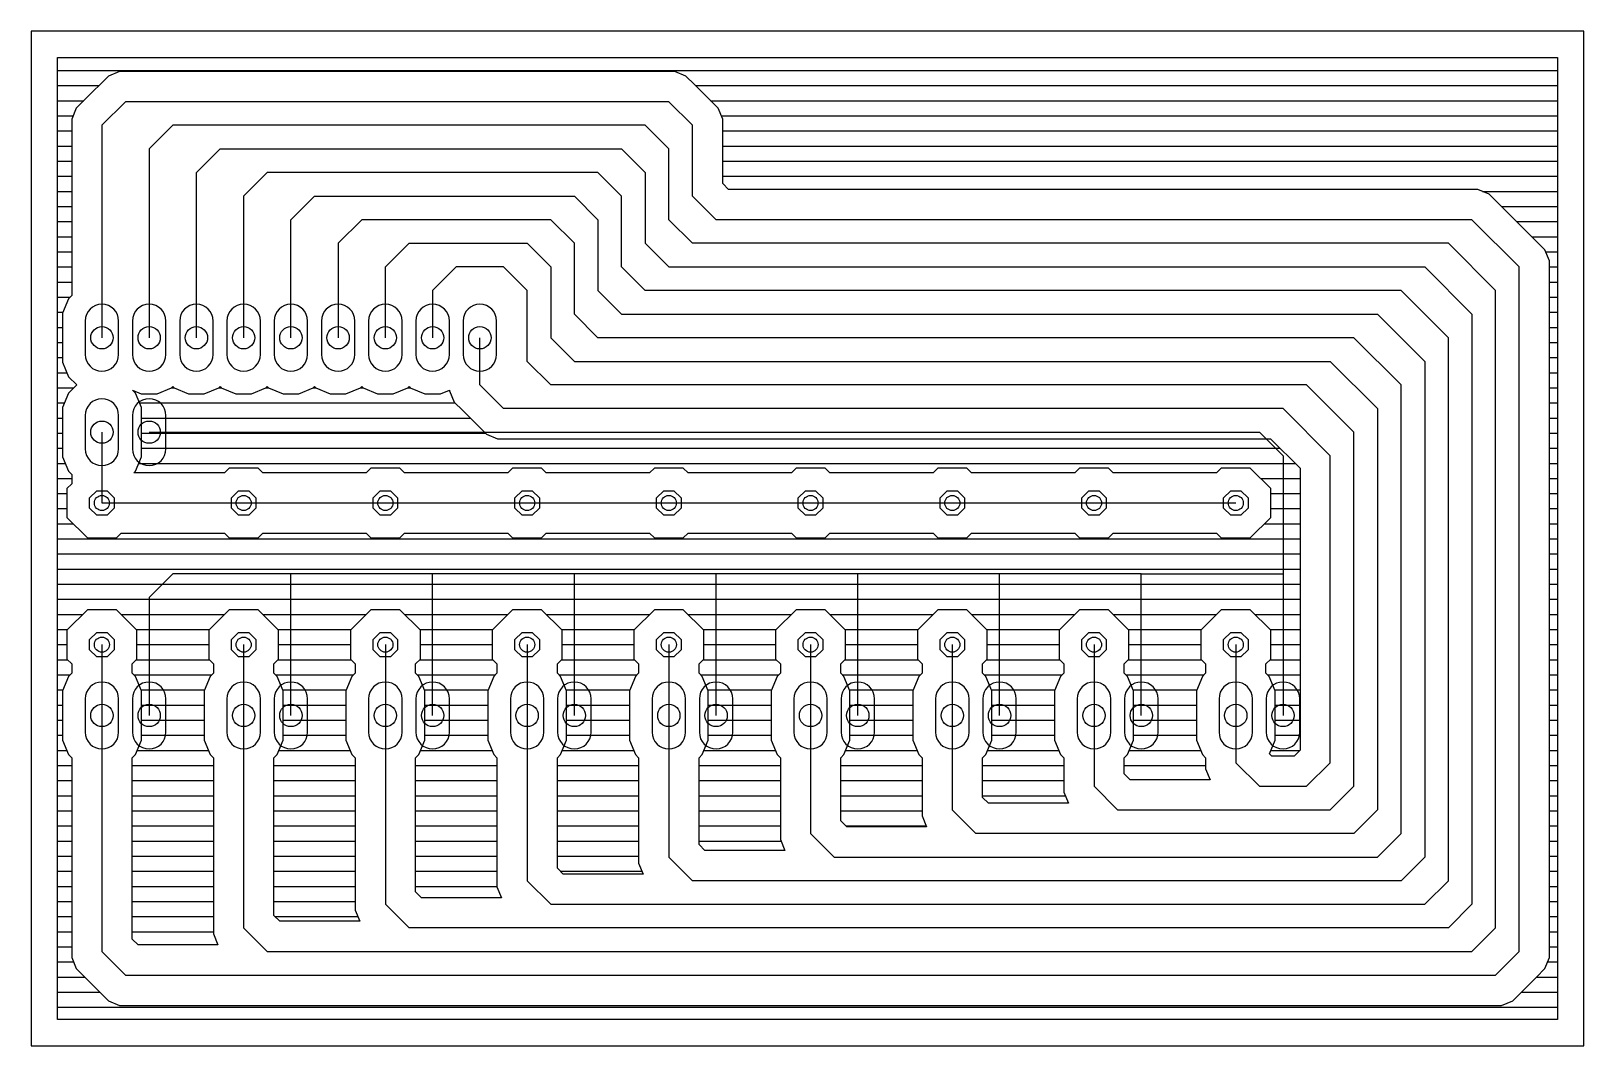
# Model space of a CAD drawing. Extents: x -1.3 to 82.2, y -1.3 to 53.3.
import ezdxf

# ---------------------------------------------------------------- set-up
doc = ezdxf.new("R2010")
doc.units = 0
for name, color, linetype in [('16', 174, 'CONTINUOUS'), ('17', 94, 'CONTINUOUS'), ('20', 178, 'CONTINUOUS'), ('44', 250, 'CONTINUOUS')]:
    doc.layers.add(name, color=color, linetype=linetype)

# ---------------------------------------------------------------- blocks, each defined once
blk = doc.blocks.new('OCTAGONP')
blk.add_lwpolyline([(-0.5, -0.2071), (-0.5, 0.2071), (-0.2071, 0.5), (0.2071, 0.5), (0.5, 0.2071), (0.5, -0.2071), (0.2071, -0.5), (-0.2071, -0.5)], close=True)
blk = doc.blocks.new('LONGP100')
blk.add_lwpolyline([(-0.5, -0.5), (0.5, -0.5, 1), (0.5, 0.5), (-0.5, 0.5, 1)], format="xyb", close=True)

msp = doc.modelspace()

# ---------------------------------------------------------------- linework, layer by layer
at = {"layer": '16'}
for p, q in [((0.1524, 0.1524), (0.1524, 51.9076)), ((0.1524, 51.9076), (80.7976, 51.9076)), ((80.7976, 51.9076), (80.7976, 0.1524)), ((0.1524, 51.2064), (80.7976, 51.2064)), ((3.4866, 51.1556), (2.8892, 50.9081)), ((33.3434, 51.1556), (3.4866, 51.1556)), ((33.9408, 50.9081), (33.3434, 51.1556)), ((0.1524, 50.3936), (2.3747, 50.3936)), ((2.8892, 50.9081), (1.6192, 49.6381)), ((34.3981, 50.4508), (33.9408, 50.9081)), ((35.6681, 49.1808), (34.3981, 50.4508)), ((34.4553, 50.3936), (80.7976, 50.3936)), ((0.1524, 49.5808), (1.5619, 49.5808)), ((1.6192, 49.6381), (1.1619, 49.1808)), ((3.81, 49.53), (2.54, 48.26)), ((33.02, 49.53), (3.81, 49.53)), ((34.29, 48.26), (33.02, 49.53)), ((35.2681, 49.5808), (80.7976, 49.5808)), ((0.1524, 48.768), (0.9909, 48.768)), ((1.1619, 49.1808), (0.9144, 48.5834)), ((0.9144, 48.5834), (0.9144, 39.1014)), ((35.9156, 48.5834), (35.6681, 49.1808)), ((35.8391, 48.768), (80.7976, 48.768)), ((35.9156, 45.1233), (35.9156, 48.5834)), ((0.1524, 47.9552), (0.9144, 47.9552)), ((2.54, 48.26), (2.54, 36.83)), ((6.35, 48.26), (5.08, 46.99)), ((31.75, 48.26), (6.35, 48.26)), ((33.02, 46.99), (31.75, 48.26)), ((34.29, 44.45), (34.29, 48.26)), ((35.9156, 47.9552), (80.7976, 47.9552)), ((0.1524, 47.1424), (0.9144, 47.1424)), ((5.08, 46.99), (5.08, 36.83)), ((7.62, 45.72), (8.89, 46.99)), ((8.89, 46.99), (30.48, 46.99)), ((30.48, 46.99), (31.75, 45.72)), ((33.02, 43.18), (33.02, 46.99)), ((35.9156, 47.1424), (80.7976, 47.1424)), ((0.1524, 46.3296), (0.9144, 46.3296)), ((35.9156, 46.3296), (80.7976, 46.3296)), ((0.1524, 45.5168), (0.9144, 45.5168)), ((7.62, 36.83), (7.62, 45.72)), ((11.43, 45.72), (10.16, 44.45)), ((29.21, 45.72), (11.43, 45.72)), ((30.48, 44.45), (29.21, 45.72)), ((31.75, 45.72), (31.75, 41.91)), ((35.9156, 45.5168), (80.7976, 45.5168)), ((36.2333, 44.8056), (35.9156, 45.1233)), ((0.1524, 44.704), (0.9144, 44.704)), ((10.16, 44.45), (10.16, 36.83)), ((12.7, 43.18), (13.97, 44.45)), ((13.97, 44.45), (27.94, 44.45)), ((27.94, 44.45), (29.21, 43.18)), ((30.48, 40.64), (30.48, 44.45)), ((35.56, 43.18), (34.29, 44.45)), ((76.5234, 44.8056), (36.2333, 44.8056)), ((77.1208, 44.5581), (76.5234, 44.8056)), ((76.7686, 44.704), (80.7976, 44.704)), ((77.5781, 44.1008), (77.1208, 44.5581)), ((0.1524, 43.8912), (0.9144, 43.8912)), ((80.1181, 41.5608), (77.5781, 44.1008)), ((77.7877, 43.8912), (80.7976, 43.8912)), ((0.1524, 43.0784), (0.9144, 43.0784)), ((12.7, 36.83), (12.7, 43.18)), ((16.51, 43.18), (15.24, 41.91)), ((26.67, 43.18), (16.51, 43.18)), ((27.94, 41.91), (26.67, 43.18)), ((29.21, 43.18), (29.21, 39.37)), ((34.29, 41.91), (33.02, 43.18)), ((76.2, 43.18), (35.56, 43.18)), ((78.74, 40.64), (76.2, 43.18)), ((78.6005, 43.0784), (80.7976, 43.0784)), ((0.1524, 42.2656), (0.9144, 42.2656)), ((15.24, 41.91), (15.24, 36.83)), ((17.78, 40.64), (19.05, 41.91)), ((19.05, 41.91), (25.4, 41.91)), ((25.4, 41.91), (26.67, 40.64)), ((27.94, 38.1), (27.94, 41.91)), ((31.75, 41.91), (33.02, 40.64)), ((74.93, 41.91), (34.29, 41.91)), ((77.47, 39.37), (74.93, 41.91)), ((79.4133, 42.2656), (80.7976, 42.2656)), ((0.1524, 41.4528), (0.9144, 41.4528)), ((80.3656, 40.9634), (80.1181, 41.5608)), ((80.1629, 41.4528), (80.7976, 41.4528)), ((80.3656, 3.4866), (80.3656, 40.9634)), ((0.1524, 40.64), (0.9144, 40.64)), ((17.78, 36.83), (17.78, 40.64)), ((21.59, 40.64), (20.32, 39.37)), ((24.13, 40.64), (21.59, 40.64)), ((25.4, 39.37), (24.13, 40.64)), ((26.67, 40.64), (26.67, 36.83)), ((31.75, 39.37), (30.48, 40.64)), ((33.02, 40.64), (73.66, 40.64)), ((73.66, 40.64), (76.2, 38.1)), ((78.74, 3.81), (78.74, 40.64)), ((80.3656, 40.64), (80.7976, 40.64)), ((0.1524, 39.8272), (0.9144, 39.8272)), ((20.32, 39.37), (20.32, 36.83)), ((25.4, 35.56), (25.4, 39.37)), ((29.21, 39.37), (30.48, 38.1)), ((72.39, 39.37), (31.75, 39.37)), ((74.93, 36.83), (72.39, 39.37)), ((77.47, 5.08), (77.47, 39.37)), ((80.3656, 39.8272), (80.7976, 39.8272)), ((0.1524, 39.0144), (0.8274, 39.0144)), ((0.7434, 38.9304), (0.4208, 38.1515)), ((0.9144, 39.1014), (0.7434, 38.9304)), ((80.3656, 39.0144), (80.7976, 39.0144)), ((0.1524, 38.2016), (0.4415, 38.2016)), ((0.4208, 38.1515), (0.4208, 35.5085)), ((29.21, 36.83), (27.94, 38.1)), ((30.48, 38.1), (71.12, 38.1)), ((71.12, 38.1), (73.66, 35.56)), ((76.2, 38.1), (76.2, 6.35)), ((80.3656, 38.2016), (80.7976, 38.2016)), ((0.1524, 37.3888), (0.4208, 37.3888)), ((22.86, 34.29), (22.86, 36.83)), ((26.67, 36.83), (27.94, 35.56)), ((69.85, 36.83), (29.21, 36.83)), ((72.39, 34.29), (69.85, 36.83)), ((74.93, 7.62), (74.93, 36.83)), ((80.3656, 37.3888), (80.7976, 37.3888)), ((0.1524, 36.576), (0.4208, 36.576)), ((80.3656, 36.576), (80.7976, 36.576)), ((0.1524, 35.7632), (0.4208, 35.7632)), ((0.4208, 35.5085), (0.7434, 34.7296)), ((26.67, 34.29), (25.4, 35.56)), ((27.94, 35.56), (68.58, 35.56)), ((68.58, 35.56), (71.12, 33.02)), ((73.66, 35.56), (73.66, 8.89)), ((80.3656, 35.7632), (80.7976, 35.7632)), ((0.1524, 34.9504), (0.652, 34.9504)), ((0.7434, 34.7296), (1.183, 34.29)), ((1.183, 34.29), (0.7434, 33.8504)), ((24.13, 33.02), (22.86, 34.29)), ((67.31, 34.29), (26.67, 34.29)), ((69.85, 31.75), (67.31, 34.29)), ((72.39, 10.16), (72.39, 34.29)), ((80.3656, 34.9504), (80.7976, 34.9504)), ((0.1524, 34.1376), (1.0306, 34.1376)), ((0.7434, 33.8504), (0.4208, 33.0715)), ((4.3366, 33.8504), (4.1766, 34.0104)), ((4.1766, 34.0104), (4.6585, 33.8108)), ((4.6592, 33.0715), (4.3366, 33.8504)), ((4.6585, 33.8108), (5.5015, 33.8108)), ((5.5015, 33.8108), (6.2804, 34.1334)), ((6.2804, 34.1334), (6.35, 34.203)), ((6.2846, 34.1376), (6.4154, 34.1376)), ((6.35, 34.203), (6.4196, 34.1334)), ((6.4196, 34.1334), (7.1985, 33.8108)), ((7.1985, 33.8108), (8.0415, 33.8108)), ((8.0415, 33.8108), (8.8204, 34.1334)), ((8.8204, 34.1334), (8.89, 34.203)), ((8.8246, 34.1376), (8.9554, 34.1376)), ((8.89, 34.203), (8.9596, 34.1334)), ((8.9596, 34.1334), (9.7385, 33.8108)), ((9.7385, 33.8108), (10.5815, 33.8108)), ((10.5815, 33.8108), (11.3604, 34.1334)), ((11.3604, 34.1334), (11.43, 34.203)), ((11.3646, 34.1376), (11.4954, 34.1376)), ((11.43, 34.203), (11.4996, 34.1334)), ((11.4996, 34.1334), (12.2785, 33.8108)), ((12.2785, 33.8108), (13.1215, 33.8108)), ((13.1215, 33.8108), (13.9004, 34.1334)), ((13.9004, 34.1334), (13.97, 34.203)), ((13.9046, 34.1376), (14.0354, 34.1376)), ((13.97, 34.203), (14.0396, 34.1334)), ((14.0396, 34.1334), (14.8185, 33.8108)), ((14.8185, 33.8108), (15.6615, 33.8108)), ((15.6615, 33.8108), (16.4404, 34.1334)), ((16.4404, 34.1334), (16.51, 34.203)), ((16.4446, 34.1376), (16.5754, 34.1376)), ((16.51, 34.203), (16.5796, 34.1334)), ((16.5796, 34.1334), (17.3585, 33.8108)), ((17.3585, 33.8108), (18.2015, 33.8108)), ((18.2015, 33.8108), (18.9804, 34.1334)), ((18.9804, 34.1334), (19.05, 34.203)), ((18.9846, 34.1376), (19.1154, 34.1376)), ((19.05, 34.203), (19.1196, 34.1334)), ((19.1196, 34.1334), (19.8985, 33.8108)), ((19.8985, 33.8108), (20.7415, 33.8108)), ((20.7415, 33.8108), (21.2344, 34.015)), ((21.2344, 34.015), (21.2344, 33.9666)), ((21.2344, 33.9666), (21.4819, 33.3692)), ((80.3656, 34.1376), (80.7976, 34.1376)), ((0.1524, 33.3248), (0.5257, 33.3248)), ((0.4208, 33.0715), (0.4208, 30.4285)), ((4.5543, 33.3248), (21.5263, 33.3248)), ((4.6592, 30.4285), (4.6592, 33.0715)), ((21.4819, 33.3692), (21.9392, 32.9119)), ((21.9392, 32.9119), (23.2092, 31.6419)), ((66.04, 33.02), (24.13, 33.02)), ((68.58, 30.48), (66.04, 33.02)), ((71.12, 33.02), (71.12, 11.43)), ((80.3656, 33.3248), (80.7976, 33.3248)), ((0.1524, 32.512), (0.4208, 32.512)), ((2.54, 31.75), (2.54, 27.94)), ((4.6592, 32.512), (22.3391, 32.512)), ((5.08, 31.75), (64.77, 31.75)), ((64.77, 31.75), (66.04, 30.48)), ((69.85, 12.7), (69.85, 31.75)), ((80.3656, 32.512), (80.7976, 32.512)), ((0.1524, 31.6992), (0.4208, 31.6992)), ((4.6592, 31.6992), (23.1518, 31.6992)), ((23.2092, 31.6419), (23.8066, 31.3944)), ((23.8066, 31.3944), (65.3667, 31.3944)), ((65.3667, 31.3944), (66.9544, 29.8067)), ((80.3656, 31.6992), (80.7976, 31.6992)), ((0.1524, 30.8864), (0.4208, 30.8864)), ((0.1524, 30.0736), (0.5678, 30.0736)), ((0.4208, 30.4285), (0.7434, 29.6496)), ((4.3366, 29.6496), (4.6592, 30.4285)), ((4.5122, 30.0736), (66.6874, 30.0736)), ((4.6592, 30.8864), (65.8747, 30.8864)), ((66.04, 30.48), (66.04, 24.13)), ((68.58, 13.97), (68.58, 30.48)), ((80.3656, 30.8864), (80.7976, 30.8864)), ((80.3656, 30.0736), (80.7976, 30.0736)), ((0.1524, 29.2608), (0.9144, 29.2608)), ((0.7434, 29.6496), (0.9144, 29.4786)), ((0.9144, 29.4786), (0.9144, 28.9726)), ((4.2526, 29.5656), (4.3366, 29.6496)), ((9.1274, 29.5656), (4.2526, 29.5656)), ((9.3814, 29.8196), (9.1274, 29.5656)), ((10.9386, 29.8196), (9.3814, 29.8196)), ((11.1926, 29.5656), (10.9386, 29.8196)), ((16.7474, 29.5656), (11.1926, 29.5656)), ((17.0014, 29.8196), (16.7474, 29.5656)), ((18.5586, 29.8196), (17.0014, 29.8196)), ((18.8126, 29.5656), (18.5586, 29.8196)), ((24.3674, 29.5656), (18.8126, 29.5656)), ((24.6214, 29.8196), (24.3674, 29.5656)), ((26.1786, 29.8196), (24.6214, 29.8196)), ((26.4326, 29.5656), (26.1786, 29.8196)), ((31.9874, 29.5656), (26.4326, 29.5656)), ((32.2414, 29.8196), (31.9874, 29.5656)), ((33.7986, 29.8196), (32.2414, 29.8196)), ((34.0526, 29.5656), (33.7986, 29.8196)), ((39.6074, 29.5656), (34.0526, 29.5656)), ((39.8614, 29.8196), (39.6074, 29.5656)), ((41.4186, 29.8196), (39.8614, 29.8196)), ((41.6726, 29.5656), (41.4186, 29.8196)), ((47.2274, 29.5656), (41.6726, 29.5656)), ((47.4814, 29.8196), (47.2274, 29.5656)), ((49.0386, 29.8196), (47.4814, 29.8196)), ((49.2926, 29.5656), (49.0386, 29.8196)), ((54.8474, 29.5656), (49.2926, 29.5656)), ((55.1014, 29.8196), (54.8474, 29.5656)), ((56.6586, 29.8196), (55.1014, 29.8196)), ((56.9126, 29.5656), (56.6586, 29.8196)), ((62.4674, 29.5656), (56.9126, 29.5656)), ((62.7214, 29.8196), (62.4674, 29.5656)), ((64.2786, 29.8196), (62.7214, 29.8196)), ((65.3796, 28.7186), (64.2786, 29.8196)), ((64.8374, 29.2608), (66.9544, 29.2608)), ((66.9544, 29.8067), (66.9544, 14.6433)), ((80.3656, 29.2608), (80.7976, 29.2608)), ((0.1524, 28.448), (0.6604, 28.448)), ((0.9144, 28.9726), (0.6604, 28.7186)), ((0.6604, 28.7186), (0.6604, 27.1614)), ((65.3796, 27.1614), (65.3796, 28.7186)), ((65.3796, 28.448), (66.9544, 28.448)), ((80.3656, 28.448), (80.7976, 28.448)), ((0.1524, 27.6352), (0.6604, 27.6352)), ((2.54, 27.94), (10.16, 27.94)), ((10.16, 27.94), (17.78, 27.94)), ((17.78, 27.94), (25.4, 27.94)), ((25.4, 27.94), (33.02, 27.94)), ((33.02, 27.94), (40.64, 27.94)), ((40.64, 27.94), (48.26, 27.94)), ((48.26, 27.94), (55.88, 27.94)), ((55.88, 27.94), (63.5, 27.94)), ((65.3796, 27.6352), (66.9544, 27.6352)), ((80.3656, 27.6352), (80.7976, 27.6352)), ((0.1524, 26.8224), (0.9994, 26.8224)), ((0.6604, 27.1614), (1.7614, 26.0604)), ((64.2786, 26.0604), (65.3796, 27.1614)), ((65.0406, 26.8224), (66.9544, 26.8224)), ((80.3656, 26.8224), (80.7976, 26.8224)), ((0.1524, 26.0096), (66.9544, 26.0096)), ((1.7614, 26.0604), (3.3186, 26.0604)), ((3.3186, 26.0604), (3.5726, 26.3144)), ((3.5726, 26.3144), (9.1274, 26.3144)), ((9.1274, 26.3144), (9.3814, 26.0604)), ((9.3814, 26.0604), (10.9386, 26.0604)), ((10.9386, 26.0604), (11.1926, 26.3144)), ((11.1926, 26.3144), (16.7474, 26.3144)), ((16.7474, 26.3144), (17.0014, 26.0604)), ((17.0014, 26.0604), (18.5586, 26.0604)), ((18.5586, 26.0604), (18.8126, 26.3144)), ((18.8126, 26.3144), (24.3674, 26.3144)), ((24.3674, 26.3144), (24.6214, 26.0604)), ((24.6214, 26.0604), (26.1786, 26.0604)), ((26.1786, 26.0604), (26.4326, 26.3144)), ((26.4326, 26.3144), (31.9874, 26.3144)), ((31.9874, 26.3144), (32.2414, 26.0604)), ((32.2414, 26.0604), (33.7986, 26.0604)), ((33.7986, 26.0604), (34.0526, 26.3144)), ((34.0526, 26.3144), (39.6074, 26.3144)), ((39.6074, 26.3144), (39.8614, 26.0604)), ((39.8614, 26.0604), (41.4186, 26.0604)), ((41.4186, 26.0604), (41.6726, 26.3144)), ((41.6726, 26.3144), (47.2274, 26.3144)), ((47.2274, 26.3144), (47.4814, 26.0604)), ((47.4814, 26.0604), (49.0386, 26.0604)), ((49.0386, 26.0604), (49.2926, 26.3144)), ((49.2926, 26.3144), (54.8474, 26.3144)), ((54.8474, 26.3144), (55.1014, 26.0604)), ((55.1014, 26.0604), (56.6586, 26.0604)), ((56.6586, 26.0604), (56.9126, 26.3144)), ((56.9126, 26.3144), (62.4674, 26.3144)), ((62.4674, 26.3144), (62.7214, 26.0604)), ((62.7214, 26.0604), (64.2786, 26.0604)), ((80.3656, 26.0096), (80.7976, 26.0096)), ((0.1524, 25.1968), (66.9544, 25.1968)), ((80.3656, 25.1968), (80.7976, 25.1968)), ((0.1524, 24.384), (66.9544, 24.384)), ((80.3656, 24.384), (80.7976, 24.384)), ((0.1524, 23.5712), (66.9544, 23.5712)), ((6.35, 24.13), (5.08, 22.86)), ((12.7, 24.13), (6.35, 24.13)), ((20.32, 24.13), (12.7, 24.13)), ((12.7, 16.51), (12.7, 24.13)), ((27.94, 24.13), (20.32, 24.13)), ((20.32, 16.51), (20.32, 24.13)), ((35.56, 24.13), (27.94, 24.13)), ((27.94, 16.51), (27.94, 24.13)), ((43.18, 24.13), (35.56, 24.13)), ((35.56, 16.51), (35.56, 24.13)), ((50.8, 24.13), (43.18, 24.13)), ((43.18, 16.51), (43.18, 24.13)), ((58.42, 24.13), (50.8, 24.13)), ((50.8, 16.51), (50.8, 24.13)), ((58.42, 24.13), (66.04, 24.13)), ((58.42, 16.51), (58.42, 24.13)), ((66.04, 24.13), (66.04, 16.51)), ((80.3656, 23.5712), (80.7976, 23.5712)), ((0.1524, 22.7584), (66.9544, 22.7584)), ((5.08, 22.86), (5.08, 16.51)), ((80.3656, 22.7584), (80.7976, 22.7584)), ((0.1524, 21.9456), (1.5074, 21.9456)), ((1.7614, 22.1996), (0.6604, 21.0986)), ((3.3186, 22.1996), (1.7614, 22.1996)), ((4.4196, 21.0986), (3.3186, 22.1996)), ((3.5726, 21.9456), (9.1274, 21.9456)), ((9.3814, 22.1996), (8.2804, 21.0986)), ((10.9386, 22.1996), (9.3814, 22.1996)), ((12.0396, 21.0986), (10.9386, 22.1996)), ((11.1926, 21.9456), (16.7474, 21.9456)), ((17.0014, 22.1996), (15.9004, 21.0986)), ((18.5586, 22.1996), (17.0014, 22.1996)), ((19.6596, 21.0986), (18.5586, 22.1996)), ((18.8126, 21.9456), (24.3674, 21.9456)), ((24.6214, 22.1996), (23.5204, 21.0986)), ((26.1786, 22.1996), (24.6214, 22.1996)), ((27.2796, 21.0986), (26.1786, 22.1996)), ((26.4326, 21.9456), (31.9874, 21.9456)), ((32.2414, 22.1996), (31.1404, 21.0986)), ((33.7986, 22.1996), (32.2414, 22.1996)), ((34.8996, 21.0986), (33.7986, 22.1996)), ((34.0526, 21.9456), (39.6074, 21.9456)), ((39.8614, 22.1996), (38.7604, 21.0986)), ((41.4186, 22.1996), (39.8614, 22.1996)), ((42.5196, 21.0986), (41.4186, 22.1996)), ((41.6726, 21.9456), (47.2274, 21.9456)), ((47.4814, 22.1996), (46.3804, 21.0986)), ((49.0386, 22.1996), (47.4814, 22.1996)), ((50.1396, 21.0986), (49.0386, 22.1996)), ((49.2926, 21.9456), (54.8474, 21.9456)), ((55.1014, 22.1996), (54.0004, 21.0986)), ((56.6586, 22.1996), (55.1014, 22.1996)), ((57.7596, 21.0986), (56.6586, 22.1996)), ((56.9126, 21.9456), (62.4674, 21.9456)), ((62.7214, 22.1996), (61.6204, 21.0986)), ((64.2786, 22.1996), (62.7214, 22.1996)), ((65.3796, 21.0986), (64.2786, 22.1996)), ((64.5326, 21.9456), (66.9544, 21.9456)), ((80.3656, 21.9456), (80.7976, 21.9456)), ((0.1524, 21.1328), (0.6946, 21.1328)), ((0.6604, 21.0986), (0.6604, 19.5414)), ((4.3853, 21.1328), (8.3146, 21.1328)), ((4.4196, 19.5414), (4.4196, 21.0986)), ((8.2804, 21.0986), (8.2804, 19.5414)), ((12.0053, 21.1328), (15.9346, 21.1328)), ((12.0396, 19.5414), (12.0396, 21.0986)), ((15.9004, 21.0986), (15.9004, 19.5414)), ((19.6254, 21.1328), (23.5546, 21.1328)), ((19.6596, 19.5414), (19.6596, 21.0986)), ((23.5204, 21.0986), (23.5204, 19.5414)), ((27.2454, 21.1328), (31.1746, 21.1328)), ((27.2796, 19.5414), (27.2796, 21.0986)), ((31.1404, 21.0986), (31.1404, 19.5414)), ((34.8653, 21.1328), (38.7946, 21.1328)), ((34.8996, 19.5414), (34.8996, 21.0986)), ((38.7604, 21.0986), (38.7604, 19.5414)), ((42.4854, 21.1328), (46.4146, 21.1328)), ((42.5196, 19.5414), (42.5196, 21.0986)), ((46.3804, 21.0986), (46.3804, 19.5414)), ((50.1054, 21.1328), (54.0346, 21.1328)), ((50.1396, 19.5414), (50.1396, 21.0986)), ((54.0004, 21.0986), (54.0004, 19.5414)), ((57.7254, 21.1328), (61.6546, 21.1328)), ((57.7596, 19.5414), (57.7596, 21.0986)), ((61.6204, 21.0986), (61.6204, 19.5414)), ((65.3453, 21.1328), (66.9544, 21.1328)), ((65.3796, 19.5414), (65.3796, 21.0986)), ((80.3656, 21.1328), (80.7976, 21.1328)), ((0.1524, 20.32), (0.6604, 20.32)), ((2.54, 20.32), (2.54, 16.51)), ((4.4196, 20.32), (8.2804, 20.32)), ((10.16, 20.32), (10.16, 16.51)), ((12.0396, 20.32), (15.9004, 20.32)), ((17.78, 20.32), (17.78, 16.51)), ((19.6596, 20.32), (23.5204, 20.32)), ((25.4, 20.32), (25.4, 16.51)), ((27.2796, 20.32), (31.1404, 20.32)), ((33.02, 20.32), (33.02, 16.51)), ((34.8996, 20.32), (38.7604, 20.32)), ((40.64, 20.32), (40.64, 16.51)), ((42.5196, 20.32), (46.3804, 20.32)), ((48.26, 20.32), (48.26, 16.51)), ((50.1396, 20.32), (54.0004, 20.32)), ((55.88, 20.32), (55.88, 16.51)), ((57.7596, 20.32), (61.6204, 20.32)), ((63.5, 20.32), (63.5, 16.51)), ((65.3796, 20.32), (66.9544, 20.32)), ((80.3656, 20.32), (80.7976, 20.32)), ((0.1524, 19.5072), (0.6946, 19.5072)), ((0.6604, 19.5414), (0.9144, 19.2874)), ((0.9144, 19.2874), (0.9144, 18.7814)), ((4.1656, 19.2874), (4.4196, 19.5414)), ((4.1656, 18.7814), (4.1656, 19.2874)), ((4.3853, 19.5072), (8.3146, 19.5072)), ((8.2804, 19.5414), (8.5344, 19.2874)), ((8.5344, 19.2874), (8.5344, 18.7814)), ((11.7856, 19.2874), (12.0396, 19.5414)), ((11.7856, 18.7814), (11.7856, 19.2874)), ((12.0054, 19.5072), (15.9346, 19.5072)), ((15.9004, 19.5414), (16.1544, 19.2874)), ((16.1544, 19.2874), (16.1544, 18.7814)), ((19.4056, 19.2874), (19.6596, 19.5414)), ((19.4056, 18.7814), (19.4056, 19.2874)), ((19.6254, 19.5072), (23.5546, 19.5072)), ((23.5204, 19.5414), (23.7744, 19.2874)), ((23.7744, 19.2874), (23.7744, 18.7814)), ((27.0256, 19.2874), (27.2796, 19.5414)), ((27.0256, 18.7814), (27.0256, 19.2874)), ((27.2454, 19.5072), (31.1746, 19.5072)), ((31.1404, 19.5414), (31.3944, 19.2874)), ((31.3944, 19.2874), (31.3944, 18.7814)), ((34.6456, 19.2874), (34.8996, 19.5414)), ((34.6456, 18.7814), (34.6456, 19.2874)), ((34.8654, 19.5072), (38.7946, 19.5072)), ((38.7604, 19.5414), (39.0144, 19.2874)), ((39.0144, 19.2874), (39.0144, 18.7814)), ((42.2656, 19.2874), (42.5196, 19.5414)), ((42.2656, 18.7814), (42.2656, 19.2874)), ((42.4854, 19.5072), (46.4146, 19.5072)), ((46.3804, 19.5414), (46.6344, 19.2874)), ((46.6344, 19.2874), (46.6344, 18.7814)), ((49.8856, 19.2874), (50.1396, 19.5414)), ((49.8856, 18.7814), (49.8856, 19.2874)), ((50.1054, 19.5072), (54.0346, 19.5072)), ((54.0004, 19.5414), (54.2544, 19.2874)), ((54.2544, 19.2874), (54.2544, 18.7814)), ((57.5056, 19.2874), (57.7596, 19.5414)), ((57.5056, 18.7814), (57.5056, 19.2874)), ((57.7254, 19.5072), (61.6546, 19.5072)), ((61.6204, 19.5414), (61.8744, 19.2874)), ((61.8744, 19.2874), (61.8744, 18.7814)), ((65.1256, 19.2874), (65.3796, 19.5414)), ((65.1256, 18.7814), (65.1256, 19.2874)), ((65.3453, 19.5072), (66.9544, 19.5072)), ((80.3656, 19.5072), (80.7976, 19.5072)), ((0.1524, 18.6944), (0.8274, 18.6944)), ((0.7434, 18.6104), (0.4208, 17.8315)), ((0.9144, 18.7814), (0.7434, 18.6104)), ((4.3366, 18.6104), (4.1656, 18.7814)), ((4.2526, 18.6944), (8.4474, 18.6944)), ((4.6592, 17.8315), (4.3366, 18.6104)), ((8.3634, 18.6104), (8.0408, 17.8315)), ((8.5344, 18.7814), (8.3634, 18.6104)), ((11.9566, 18.6104), (11.7856, 18.7814)), ((11.8726, 18.6944), (16.0674, 18.6944)), ((12.2792, 17.8315), (11.9566, 18.6104)), ((15.9834, 18.6104), (15.6608, 17.8315)), ((16.1544, 18.7814), (15.9834, 18.6104)), ((19.5766, 18.6104), (19.4056, 18.7814)), ((19.4926, 18.6944), (23.6874, 18.6944)), ((19.8992, 17.8315), (19.5766, 18.6104)), ((23.6034, 18.6104), (23.2808, 17.8315)), ((23.7744, 18.7814), (23.6034, 18.6104)), ((27.1966, 18.6104), (27.0256, 18.7814)), ((27.1126, 18.6944), (31.3074, 18.6944)), ((27.5192, 17.8315), (27.1966, 18.6104)), ((31.2234, 18.6104), (30.9008, 17.8315)), ((31.3944, 18.7814), (31.2234, 18.6104)), ((34.8166, 18.6104), (34.6456, 18.7814)), ((34.7326, 18.6944), (38.9274, 18.6944)), ((35.1392, 17.8315), (34.8166, 18.6104)), ((38.8434, 18.6104), (38.5208, 17.8315)), ((39.0144, 18.7814), (38.8434, 18.6104)), ((42.4366, 18.6104), (42.2656, 18.7814)), ((42.3526, 18.6944), (46.5474, 18.6944)), ((42.7592, 17.8315), (42.4366, 18.6104)), ((46.4634, 18.6104), (46.1408, 17.8315)), ((46.6344, 18.7814), (46.4634, 18.6104)), ((50.0566, 18.6104), (49.8856, 18.7814)), ((49.9726, 18.6944), (54.1674, 18.6944)), ((50.3792, 17.8315), (50.0566, 18.6104)), ((54.0834, 18.6104), (53.7608, 17.8315)), ((54.2544, 18.7814), (54.0834, 18.6104)), ((57.6766, 18.6104), (57.5056, 18.7814)), ((57.5926, 18.6944), (61.7874, 18.6944)), ((57.9992, 17.8315), (57.6766, 18.6104)), ((61.7034, 18.6104), (61.3808, 17.8315)), ((61.8744, 18.7814), (61.7034, 18.6104)), ((65.2966, 18.6104), (65.1256, 18.7814)), ((65.2126, 18.6944), (66.9544, 18.6944)), ((65.6192, 17.8315), (65.2966, 18.6104)), ((80.3656, 18.6944), (80.7976, 18.6944)), ((0.1524, 17.8816), (0.4415, 17.8816)), ((0.4208, 17.8315), (0.4208, 15.1885)), ((4.6385, 17.8816), (8.0615, 17.8816)), ((4.6592, 15.1885), (4.6592, 17.8315)), ((8.0408, 17.8315), (8.0408, 15.1885)), ((12.2585, 17.8816), (15.6815, 17.8816)), ((12.2792, 15.1885), (12.2792, 17.8315)), ((15.6608, 17.8315), (15.6608, 15.1885)), ((19.8785, 17.8816), (23.3015, 17.8816)), ((19.8992, 15.1885), (19.8992, 17.8315)), ((23.2808, 17.8315), (23.2808, 15.1885)), ((27.4985, 17.8816), (30.9215, 17.8816)), ((27.5192, 15.1885), (27.5192, 17.8315)), ((30.9008, 17.8315), (30.9008, 15.1885)), ((35.1185, 17.8816), (38.5415, 17.8816)), ((35.1392, 15.1885), (35.1392, 17.8315)), ((38.5208, 17.8315), (38.5208, 15.1885)), ((42.7385, 17.8816), (46.1615, 17.8816)), ((42.7592, 15.1885), (42.7592, 17.8315)), ((46.1408, 17.8315), (46.1408, 15.1885)), ((50.3585, 17.8816), (53.7815, 17.8816)), ((50.3792, 15.1885), (50.3792, 17.8315)), ((53.7608, 17.8315), (53.7608, 15.1885)), ((57.9785, 17.8816), (61.4015, 17.8816)), ((57.9992, 15.1885), (57.9992, 17.8315)), ((61.3808, 17.8315), (61.3808, 15.1885)), ((65.5985, 17.8816), (66.9544, 17.8816)), ((65.6192, 15.1885), (65.6192, 17.8315)), ((80.3656, 17.8816), (80.7976, 17.8816)), ((0.1524, 17.0688), (0.4208, 17.0688)), ((4.6592, 17.0688), (8.0408, 17.0688)), ((12.2792, 17.0688), (15.6608, 17.0688)), ((19.8992, 17.0688), (23.2808, 17.0688)), ((27.5192, 17.0688), (30.9008, 17.0688)), ((35.1392, 17.0688), (38.5208, 17.0688)), ((42.7592, 17.0688), (46.1408, 17.0688)), ((50.3792, 17.0688), (53.7608, 17.0688)), ((57.9992, 17.0688), (61.3808, 17.0688)), ((65.6192, 17.0688), (66.9544, 17.0688)), ((80.3656, 17.0688), (80.7976, 17.0688)), ((0.1524, 16.256), (0.4208, 16.256)), ((2.54, 16.51), (2.54, 3.81)), ((4.6592, 16.256), (8.0408, 16.256)), ((10.16, 16.51), (10.16, 5.08)), ((12.2792, 16.256), (15.6608, 16.256)), ((17.78, 16.51), (17.78, 6.35)), ((19.8992, 16.256), (23.2808, 16.256)), ((25.4, 16.51), (25.4, 7.62)), ((27.5192, 16.256), (30.9008, 16.256)), ((33.02, 16.51), (33.02, 8.89)), ((35.1392, 16.256), (38.5208, 16.256)), ((40.64, 16.51), (40.64, 10.16)), ((42.7592, 16.256), (46.1408, 16.256)), ((48.26, 16.51), (48.26, 11.43)), ((50.3792, 16.256), (53.7608, 16.256)), ((55.88, 16.51), (55.88, 12.7)), ((57.9992, 16.256), (61.3808, 16.256)), ((63.5, 16.51), (63.5, 13.97)), ((65.6192, 16.256), (66.9544, 16.256)), ((80.3656, 16.256), (80.7976, 16.256)), ((0.1524, 15.4432), (0.4208, 15.4432)), ((0.4208, 15.1885), (0.7434, 14.4096)), ((4.3366, 14.4096), (4.6592, 15.1885)), ((4.6592, 15.4432), (8.0408, 15.4432)), ((8.0408, 15.1885), (8.3634, 14.4096)), ((11.9566, 14.4096), (12.2792, 15.1885)), ((12.2792, 15.4432), (15.6608, 15.4432)), ((15.6608, 15.1885), (15.9834, 14.4096)), ((19.5766, 14.4096), (19.8992, 15.1885)), ((19.8992, 15.4432), (23.2808, 15.4432)), ((23.2808, 15.1885), (23.6034, 14.4096)), ((27.1966, 14.4096), (27.5192, 15.1885)), ((27.5192, 15.4432), (30.9008, 15.4432)), ((30.9008, 15.1885), (31.2234, 14.4096)), ((34.8166, 14.4096), (35.1392, 15.1885)), ((35.1392, 15.4432), (38.5208, 15.4432)), ((38.5208, 15.1885), (38.8434, 14.4096)), ((42.4366, 14.4096), (42.7592, 15.1885)), ((42.7592, 15.4432), (46.1408, 15.4432)), ((46.1408, 15.1885), (46.4634, 14.4096)), ((50.0566, 14.4096), (50.3792, 15.1885)), ((50.3792, 15.4432), (53.7608, 15.4432)), ((53.7608, 15.1885), (54.0834, 14.4096)), ((57.6766, 14.4096), (57.9992, 15.1885)), ((57.9992, 15.4432), (61.3808, 15.4432)), ((61.3808, 15.1885), (61.7034, 14.4096)), ((65.315, 14.454), (65.6192, 15.1885)), ((65.6192, 15.4432), (66.9544, 15.4432)), ((80.3656, 15.4432), (80.7976, 15.4432)), ((0.1524, 14.6304), (0.652, 14.6304)), ((0.7434, 14.4096), (0.9144, 14.2386)), ((0.9144, 14.2386), (0.9144, 3.4866)), ((4.1656, 14.2386), (4.3366, 14.4096)), ((4.1656, 4.4833), (4.1656, 14.2386)), ((4.428, 14.6304), (8.272, 14.6304)), ((8.3634, 14.4096), (8.5344, 14.2386)), ((8.5344, 14.2386), (8.5344, 4.7566)), ((11.7856, 14.2386), (11.9566, 14.4096)), ((11.7856, 5.7533), (11.7856, 14.2386)), ((12.048, 14.6304), (15.892, 14.6304)), ((15.9834, 14.4096), (16.1544, 14.2386)), ((16.1544, 14.2386), (16.1544, 6.0266)), ((19.4056, 14.2386), (19.5766, 14.4096)), ((19.4056, 7.0233), (19.4056, 14.2386)), ((19.668, 14.6304), (23.512, 14.6304)), ((23.6034, 14.4096), (23.7744, 14.2386)), ((23.7744, 14.2386), (23.7744, 7.2966)), ((27.0256, 14.2386), (27.1966, 14.4096)), ((27.0256, 8.2933), (27.0256, 14.2386)), ((27.288, 14.6304), (31.132, 14.6304)), ((31.2234, 14.4096), (31.3944, 14.2386)), ((31.3944, 14.2386), (31.3944, 8.5666)), ((34.6456, 14.2386), (34.8166, 14.4096)), ((34.6456, 9.5633), (34.6456, 14.2386)), ((34.908, 14.6304), (38.752, 14.6304)), ((38.8434, 14.4096), (39.0144, 14.2386)), ((39.0144, 14.2386), (39.0144, 9.8366)), ((42.2656, 14.2386), (42.4366, 14.4096)), ((42.2656, 10.8333), (42.2656, 14.2386)), ((42.528, 14.6304), (46.372, 14.6304)), ((46.4634, 14.4096), (46.6344, 14.2386)), ((46.6344, 14.2386), (46.6344, 11.1066)), ((49.8856, 14.2386), (50.0566, 14.4096)), ((49.8856, 12.1033), (49.8856, 14.2386)), ((50.148, 14.6304), (53.992, 14.6304)), ((54.0834, 14.4096), (54.2544, 14.2386)), ((54.2544, 14.2386), (54.2544, 12.3766)), ((57.5056, 14.2386), (57.6766, 14.4096)), ((57.5056, 13.3733), (57.5056, 14.2386)), ((57.768, 14.6304), (61.612, 14.6304)), ((61.7034, 14.4096), (61.8744, 14.2386)), ((61.8744, 14.2386), (61.8744, 13.6466)), ((65.4433, 14.3256), (65.315, 14.454)), ((65.388, 14.6304), (66.9415, 14.6304)), ((66.6367, 14.3256), (65.4433, 14.3256)), ((66.9544, 14.6433), (66.6367, 14.3256)), ((80.3656, 14.6304), (80.7976, 14.6304)), ((0.1524, 13.8176), (0.9144, 13.8176)), ((4.1656, 13.8176), (8.5344, 13.8176)), ((11.7856, 13.8176), (16.1544, 13.8176)), ((19.4056, 13.8176), (23.7744, 13.8176)), ((27.0256, 13.8176), (31.3944, 13.8176)), ((34.6456, 13.8176), (39.0144, 13.8176)), ((42.2656, 13.8176), (46.6344, 13.8176)), ((49.8856, 13.8176), (54.2544, 13.8176)), ((57.5056, 13.8176), (61.8744, 13.8176)), ((57.8233, 13.0556), (57.5056, 13.3733)), ((61.8744, 13.6466), (62.1192, 13.0556)), ((63.5, 13.97), (64.77, 12.7)), ((67.31, 12.7), (68.58, 13.97)), ((80.3656, 13.8176), (80.7976, 13.8176)), ((0.1524, 13.0048), (0.9144, 13.0048)), ((4.1656, 13.0048), (8.5344, 13.0048)), ((11.7856, 13.0048), (16.1544, 13.0048)), ((19.4056, 13.0048), (23.7744, 13.0048)), ((27.0256, 13.0048), (31.3944, 13.0048)), ((34.6456, 13.0048), (39.0144, 13.0048)), ((42.2656, 13.0048), (46.6344, 13.0048)), ((49.8856, 13.0048), (54.2544, 13.0048)), ((55.88, 12.7), (57.15, 11.43)), ((62.1192, 13.0556), (57.8233, 13.0556)), ((64.77, 12.7), (67.31, 12.7)), ((68.58, 11.43), (69.85, 12.7)), ((80.3656, 13.0048), (80.7976, 13.0048)), ((0.1524, 12.192), (0.9144, 12.192)), ((4.1656, 12.192), (8.5344, 12.192)), ((11.7856, 12.192), (16.1544, 12.192)), ((19.4056, 12.192), (23.7744, 12.192)), ((27.0256, 12.192), (31.3944, 12.192)), ((34.6456, 12.192), (39.0144, 12.192)), ((42.2656, 12.192), (46.6344, 12.192)), ((49.8856, 12.192), (54.3309, 12.192)), ((50.2033, 11.7856), (49.8856, 12.1033)), ((54.4992, 11.7856), (50.2033, 11.7856)), ((54.2544, 12.3766), (54.4992, 11.7856)), ((80.3656, 12.192), (80.7976, 12.192)), ((0.1524, 11.3792), (0.9144, 11.3792)), ((4.1656, 11.3792), (8.5344, 11.3792)), ((11.7856, 11.3792), (16.1544, 11.3792)), ((19.4056, 11.3792), (23.7744, 11.3792)), ((27.0256, 11.3792), (31.3944, 11.3792)), ((34.6456, 11.3792), (39.0144, 11.3792)), ((42.2656, 11.3792), (46.6344, 11.3792)), ((46.6344, 11.1066), (46.8792, 10.5156)), ((49.53, 10.16), (48.26, 11.43)), ((57.15, 11.43), (68.58, 11.43)), ((71.12, 11.43), (69.85, 10.16)), ((80.3656, 11.3792), (80.7976, 11.3792)), ((0.1524, 10.5664), (0.9144, 10.5664)), ((4.1656, 10.5664), (8.5344, 10.5664)), ((11.7856, 10.5664), (16.1544, 10.5664)), ((19.4056, 10.5664), (23.7744, 10.5664)), ((27.0256, 10.5664), (31.3944, 10.5664)), ((34.6456, 10.5664), (39.0144, 10.5664)), ((40.64, 10.16), (41.91, 8.89)), ((42.5833, 10.5156), (42.2656, 10.8333)), ((42.5325, 10.5664), (46.8582, 10.5664)), ((46.8792, 10.5156), (42.5833, 10.5156)), ((69.85, 10.16), (49.53, 10.16)), ((71.12, 8.89), (72.39, 10.16)), ((80.3656, 10.5664), (80.7976, 10.5664)), ((0.1524, 9.7536), (0.9144, 9.7536)), ((4.1656, 9.7536), (8.5344, 9.7536)), ((11.7856, 9.7536), (16.1544, 9.7536)), ((19.4056, 9.7536), (23.7744, 9.7536)), ((27.0256, 9.7536), (31.3944, 9.7536)), ((34.6456, 9.7536), (39.0488, 9.7536)), ((34.9633, 9.2456), (34.6456, 9.5633)), ((39.2592, 9.2456), (34.9633, 9.2456)), ((39.0144, 9.8366), (39.2592, 9.2456)), ((80.3656, 9.7536), (80.7976, 9.7536)), ((0.1524, 8.9408), (0.9144, 8.9408)), ((4.1656, 8.9408), (8.5344, 8.9408)), ((11.7856, 8.9408), (16.1544, 8.9408)), ((19.4056, 8.9408), (23.7744, 8.9408)), ((27.0256, 8.9408), (31.3944, 8.9408)), ((31.3944, 8.5666), (31.6392, 7.9756)), ((34.29, 7.62), (33.02, 8.89)), ((41.91, 8.89), (71.12, 8.89)), ((73.66, 8.89), (72.39, 7.62)), ((80.3656, 8.9408), (80.7976, 8.9408)), ((0.1524, 8.128), (0.9144, 8.128)), ((4.1656, 8.128), (8.5344, 8.128)), ((11.7856, 8.128), (16.1544, 8.128)), ((19.4056, 8.128), (23.7744, 8.128)), ((25.4, 7.62), (26.67, 6.35)), ((27.3433, 7.9756), (27.0256, 8.2933)), ((27.1909, 8.128), (31.5761, 8.128)), ((31.6392, 7.9756), (27.3433, 7.9756)), ((72.39, 7.62), (34.29, 7.62)), ((73.66, 6.35), (74.93, 7.62)), ((80.3656, 8.128), (80.7976, 8.128)), ((0.1524, 7.3152), (0.9144, 7.3152)), ((4.1656, 7.3152), (8.5344, 7.3152)), ((11.7856, 7.3152), (16.1544, 7.3152)), ((19.4056, 7.3152), (23.7744, 7.3152)), ((19.7233, 6.7056), (19.4056, 7.0233)), ((24.0192, 6.7056), (19.7233, 6.7056)), ((23.7744, 7.2966), (24.0192, 6.7056)), ((80.3656, 7.3152), (80.7976, 7.3152)), ((0.1524, 6.5024), (0.9144, 6.5024)), ((4.1656, 6.5024), (8.5344, 6.5024)), ((11.7856, 6.5024), (16.1544, 6.5024)), ((16.1544, 6.0266), (16.3992, 5.4356)), ((19.05, 5.08), (17.78, 6.35)), ((26.67, 6.35), (73.66, 6.35)), ((76.2, 6.35), (74.93, 5.08)), ((80.3656, 6.5024), (80.7976, 6.5024)), ((0.1524, 5.6896), (0.9144, 5.6896)), ((4.1656, 5.6896), (8.5344, 5.6896)), ((10.16, 5.08), (11.43, 3.81)), ((12.1033, 5.4356), (11.7856, 5.7533)), ((11.8493, 5.6896), (16.294, 5.6896)), ((16.3992, 5.4356), (12.1033, 5.4356)), ((74.93, 5.08), (19.05, 5.08)), ((76.2, 3.81), (77.47, 5.08)), ((80.3656, 5.6896), (80.7976, 5.6896)), ((0.1524, 4.8768), (0.9144, 4.8768)), ((4.1656, 4.8768), (8.5344, 4.8768)), ((4.4833, 4.1656), (4.1656, 4.4833)), ((8.5344, 4.7566), (8.7792, 4.1656)), ((80.3656, 4.8768), (80.7976, 4.8768)), ((0.1524, 4.064), (0.9144, 4.064)), ((0.9144, 3.4866), (1.1619, 2.8892)), ((2.54, 3.81), (3.81, 2.54)), ((8.7792, 4.1656), (4.4833, 4.1656)), ((11.43, 3.81), (76.2, 3.81)), ((77.47, 2.54), (78.74, 3.81)), ((80.1181, 2.8892), (80.3656, 3.4866)), ((80.3656, 4.064), (80.7976, 4.064)), ((0.1524, 3.2512), (1.0119, 3.2512)), ((1.1619, 2.8892), (2.4319, 1.6192)), ((3.81, 2.54), (77.47, 2.54)), ((79.6608, 2.4319), (80.1181, 2.8892)), ((80.2681, 3.2512), (80.7976, 3.2512)), ((0.1524, 2.4384), (1.6127, 2.4384)), ((78.3908, 1.1619), (79.6608, 2.4319)), ((79.6673, 2.4384), (80.7976, 2.4384)), ((0.1524, 1.6256), (2.4255, 1.6256)), ((2.4319, 1.6192), (2.8892, 1.1619)), ((2.8892, 1.1619), (3.4866, 0.9144)), ((3.4866, 0.9144), (77.7934, 0.9144)), ((77.7934, 0.9144), (78.3908, 1.1619)), ((78.8545, 1.6256), (80.7976, 1.6256)), ((0.1524, 0.8128), (80.7976, 0.8128)), ((80.7976, 0.1524), (0.1524, 0.1524))]:
    msp.add_line(p, q, dxfattribs=at)
at = {"layer": '20'}
for p, q in [((82.22, 53.33), (-1.27, 53.33)), ((-1.27, 53.33), (-1.27, -1.27)), ((82.22, -1.27), (82.22, 53.33)), ((-1.27, -1.27), (82.22, -1.27))]:
    msp.add_line(p, q, dxfattribs=at)
at = {"layer": '44'}
for centre, radius in [((2.54, 36.83), 0.6), ((5.08, 36.83), 0.6), ((7.62, 36.83), 0.6), ((10.16, 36.83), 0.6), ((12.7, 36.83), 0.6), ((15.24, 36.83), 0.6), ((17.78, 36.83), 0.6), ((20.32, 36.83), 0.6), ((22.86, 36.83), 0.6), ((2.54, 31.75), 0.6), ((5.08, 31.75), 0.6), ((2.54, 27.94), 0.4064), ((10.16, 27.94), 0.4064), ((17.78, 27.94), 0.4064), ((25.4, 27.94), 0.4064), ((33.02, 27.94), 0.4064), ((40.64, 27.94), 0.4064), ((48.26, 27.94), 0.4064), ((55.88, 27.94), 0.4064), ((63.5, 27.94), 0.4064), ((2.54, 20.32), 0.4064), ((10.16, 20.32), 0.4064), ((17.78, 20.32), 0.4064), ((25.4, 20.32), 0.4064), ((33.02, 20.32), 0.4064), ((40.64, 20.32), 0.4064), ((48.26, 20.32), 0.4064), ((55.88, 20.32), 0.4064), ((63.5, 20.32), 0.4064), ((2.54, 16.51), 0.6), ((5.08, 16.51), 0.6), ((10.16, 16.51), 0.6), ((12.7, 16.51), 0.6), ((17.78, 16.51), 0.6), ((20.32, 16.51), 0.6), ((25.4, 16.51), 0.6), ((27.94, 16.51), 0.6), ((33.02, 16.51), 0.6), ((35.56, 16.51), 0.6), ((40.64, 16.51), 0.6), ((43.18, 16.51), 0.6), ((48.26, 16.51), 0.6), ((50.8, 16.51), 0.6), ((55.88, 16.51), 0.6), ((58.42, 16.51), 0.6), ((63.5, 16.51), 0.6), ((66.04, 16.51), 0.6)]:
    msp.add_circle(centre, radius, dxfattribs=at)

# ---------------------------------------------------------------- block references
at = {"layer": '17'}
for name, p, xscale, yscale, rotation in [('LONGP100', (2.54, 36.83), 1.8, 1.8, 270), ('LONGP100', (5.08, 36.83), 1.8, 1.8, 270), ('LONGP100', (7.62, 36.83), 1.8, 1.8, 270), ('LONGP100', (10.16, 36.83), 1.8, 1.8, 270), ('LONGP100', (12.7, 36.83), 1.8, 1.8, 270), ('LONGP100', (15.24, 36.83), 1.8, 1.8, 270), ('LONGP100', (17.78, 36.83), 1.8, 1.8, 270), ('LONGP100', (20.32, 36.83), 1.8, 1.8, 270), ('LONGP100', (22.86, 36.83), 1.8, 1.8, 270), ('LONGP100', (2.54, 31.75), 1.8, 1.8, 90), ('LONGP100', (5.08, 31.75), 1.8, 1.8, 90), ('OCTAGONP', (2.54, 27.94), 1.3208, 1.3208, 90), ('OCTAGONP', (10.16, 27.94), 1.3208, 1.3208, 90), ('OCTAGONP', (17.78, 27.94), 1.3208, 1.3208, 90), ('OCTAGONP', (25.4, 27.94), 1.3208, 1.3208, 90), ('OCTAGONP', (33.02, 27.94), 1.3208, 1.3208, 90), ('OCTAGONP', (40.64, 27.94), 1.3208, 1.3208, 90), ('OCTAGONP', (48.26, 27.94), 1.3208, 1.3208, 90), ('OCTAGONP', (55.88, 27.94), 1.3208, 1.3208, 90), ('OCTAGONP', (63.5, 27.94), 1.3208, 1.3208, 90), ('OCTAGONP', (2.54, 20.32), 1.3208, 1.3208, 90), ('OCTAGONP', (10.16, 20.32), 1.3208, 1.3208, 90), ('OCTAGONP', (17.78, 20.32), 1.3208, 1.3208, 90), ('OCTAGONP', (25.4, 20.32), 1.3208, 1.3208, 90), ('OCTAGONP', (33.02, 20.32), 1.3208, 1.3208, 90), ('OCTAGONP', (40.64, 20.32), 1.3208, 1.3208, 90), ('OCTAGONP', (48.26, 20.32), 1.3208, 1.3208, 90), ('OCTAGONP', (55.88, 20.32), 1.3208, 1.3208, 90), ('OCTAGONP', (63.5, 20.32), 1.3208, 1.3208, 90), ('LONGP100', (2.54, 16.51), 1.8, 1.8, 90), ('LONGP100', (5.08, 16.51), 1.8, 1.8, 90), ('LONGP100', (10.16, 16.51), 1.8, 1.8, 90), ('LONGP100', (12.7, 16.51), 1.8, 1.8, 90), ('LONGP100', (17.78, 16.51), 1.8, 1.8, 90), ('LONGP100', (20.32, 16.51), 1.8, 1.8, 90), ('LONGP100', (25.4, 16.51), 1.8, 1.8, 90), ('LONGP100', (27.94, 16.51), 1.8, 1.8, 90), ('LONGP100', (33.02, 16.51), 1.8, 1.8, 90), ('LONGP100', (35.56, 16.51), 1.8, 1.8, 90), ('LONGP100', (40.64, 16.51), 1.8, 1.8, 90), ('LONGP100', (43.18, 16.51), 1.8, 1.8, 90), ('LONGP100', (48.26, 16.51), 1.8, 1.8, 90), ('LONGP100', (50.8, 16.51), 1.8, 1.8, 90), ('LONGP100', (55.88, 16.51), 1.8, 1.8, 90), ('LONGP100', (58.42, 16.51), 1.8, 1.8, 90), ('LONGP100', (63.5, 16.51), 1.8, 1.8, 90), ('LONGP100', (66.04, 16.51), 1.8, 1.8, 90)]:
    msp.add_blockref(name, p, dxfattribs=dict(at, xscale=xscale, yscale=yscale, rotation=rotation))

doc.saveas('drawing.dxf')
